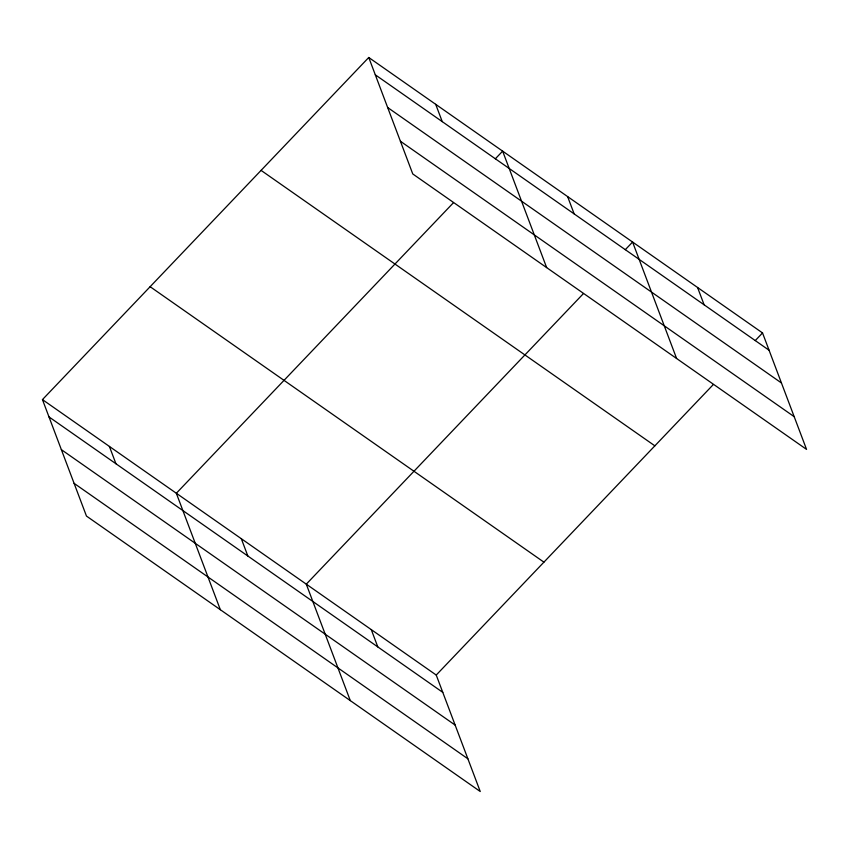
<?xml version="1.0" encoding="UTF-8"?>
<svg xmlns="http://www.w3.org/2000/svg" width="849" height="849" viewBox="0 0 849 849"><rect width="100%" height="100%" fill="white"/><g stroke="black" fill="none" stroke-linecap="round" stroke-linejoin="round"><path stroke-width="1.27" d="M42.45 399.603L436.237 675.051L480.247 791.512L86.46 516.065L42.45 399.603L368.753 57.488L762.54 332.935L806.55 449.397L412.763 173.949L368.753 57.488M453.366 202.805L176.337 493.258L220.347 609.72M495.338 158.795L502.64 151.143L546.65 267.594M583.316 293.701L306.287 584.154L350.297 700.616M625.289 249.691L632.59 242.039L676.6 358.49M436.237 675.051L713.266 384.597M755.249 340.587L762.54 332.935M375.3 74.808L769.088 350.255M387.664 107.526L781.451 382.973M400.399 141.231L794.186 416.679M261.078 170.384L654.866 445.831M150.135 286.707L543.922 562.155M48.998 416.923L442.785 692.37M61.351 449.641L455.149 725.088M74.096 483.346L467.884 758.794M697.57 287.482L704.118 304.802M567.62 196.586L574.157 213.906M435.696 104.31L442.244 121.63M371.268 629.608L377.805 646.927M241.318 538.712L247.855 556.031M109.394 446.436L115.942 463.756"/></g></svg>
